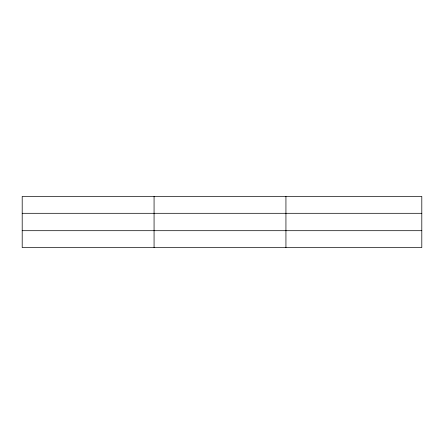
<?xml version="1.0" encoding="UTF-8"?>
<svg xmlns="http://www.w3.org/2000/svg" width="444" height="444" viewBox="0 0 444 444"><rect width="100%" height="100%" fill="white"/><g stroke="black" fill="none" stroke-linecap="round" stroke-linejoin="round"><path stroke-width="0.67" d="M154.068 196.42L154.068 247.58M285.936 196.42L285.936 247.58M421.8 213.303L421.8 196.42L22.2 196.42L22.2 247.58L421.8 247.58L421.8 213.303L22.2 213.303M22.2 230.697L421.8 230.697"/></g></svg>
